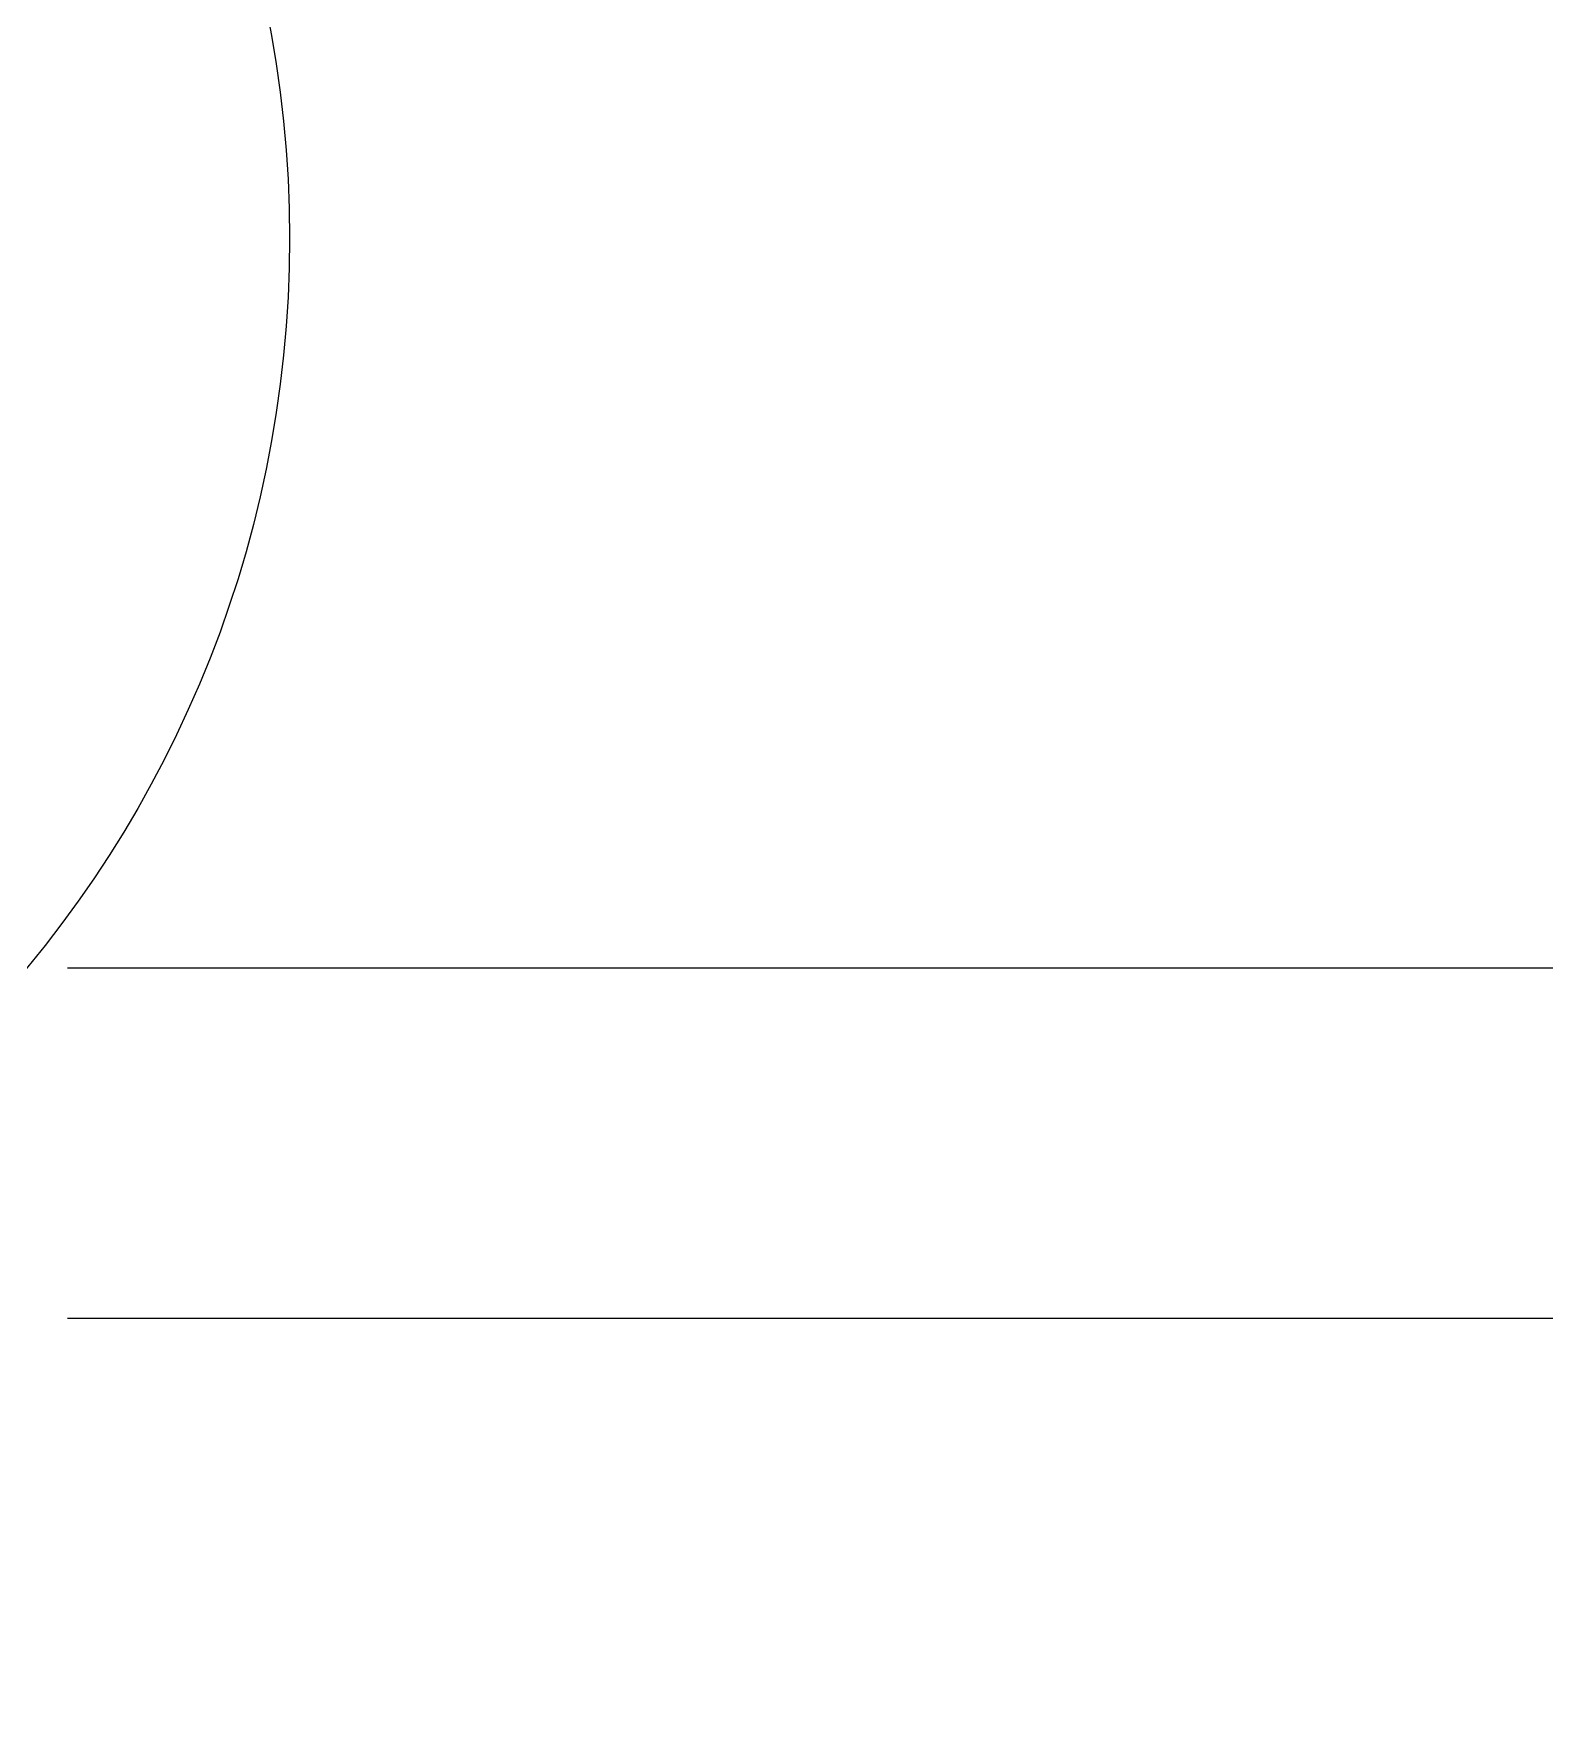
# Model space of a CAD drawing. Header units: millimetres. Extents: x 2594 to 11004, y 3085 to 9025.
# Drawn here: x 7888.7 to 8191.1, y 6842.2 to 7178.9 of the extents above; entities that cross this region are included whole.
import ezdxf

# ---------------------------------------------------------------- set-up
doc = ezdxf.new("R2010")
doc.units = ezdxf.units.MM
doc.header["$LTSCALE"] = 0.1
doc.styles.add('SEACAD_Arial', font='arial.ttf', dxfattribs={"width": 0.8})
doc.dimstyles.new('ISO-25', dxfattribs={"dimtxt": 1.6, "dimasz": 2, "dimexe": 0.5, "dimexo": 1.5, "dimtad": 1, "dimdec": 0, "dimtxsty": 'SEACAD_Arial', "dimcen": 2, "dimadec": 0, "dimazin": 0, "dimtfac": 1, "dimtdec": 0, "dimtmove": 0, "dimatfit": 3, "dimfxl": 1, "dimarcsym": 0})

# ---------------------------------------------------------------- blocks, each defined once
blk = doc.blocks.new('*D144')
at = {"color": 0, "lineweight": -2, "transparency": 16777216}
for p, q in [((7895.43, 7292.16), (8261.74, 7292.16)), ((8251.74, 7252.16), (8251.74, 7032.16)), ((7895.43, 6992.16), (8261.74, 6992.16))]:
    blk.add_line(p, q, dxfattribs=at)
at = {"color": 0, "transparency": 16777216}
for points in [[(8245.08, 7252.16), (8258.41, 7252.16), (8251.74, 7292.16)], [(8245.08, 7032.16), (8258.41, 7032.16), (8251.74, 6992.16)]]:
    blk.add_solid(points, dxfattribs=at)
at = {"layer": 'Defpoints', "color": 0, "transparency": 16777216}
for p in [(7865.43, 7292.16), (7865.43, 6992.16), (8251.74, 6992.16)]:
    blk.add_point(p, dxfattribs=at)
at = {"color": 0, "transparency": 16777216, "insert": (8222.89, 7142.16), "char_height": 32, "attachment_point": 5, "rotation": 90, "style": 'SEACAD_Arial'}
blk.add_mtext('300', dxfattribs=at)
blk = doc.blocks.new('*D145')
at = {"color": 0, "lineweight": -2, "transparency": 16777216}
for p, q in [((8251.74, 7032.16), (8251.74, 7072.16)), ((7895.43, 6992.16), (8261.74, 6992.16)), ((8251.74, 6992.16), (8251.74, 6922.15)), ((7895.43, 6922.15), (8261.74, 6922.15)), ((8251.74, 6882.15), (8251.74, 6842.15))]:
    blk.add_line(p, q, dxfattribs=at)
at = {"color": 0, "transparency": 16777216}
for points in [[(8245.08, 7032.16), (8258.41, 7032.16), (8251.74, 6992.16)], [(8245.08, 6882.15), (8258.41, 6882.15), (8251.74, 6922.15)]]:
    blk.add_solid(points, dxfattribs=at)
at = {"layer": 'Defpoints', "color": 0, "transparency": 16777216}
for p in [(7865.43, 6992.16), (7865.43, 6922.15), (8251.74, 6922.15)]:
    blk.add_point(p, dxfattribs=at)
at = {"color": 0, "transparency": 16777216, "insert": (8222.9, 6957.16), "char_height": 32, "attachment_point": 5, "rotation": 90, "style": 'SEACAD_Arial'}
blk.add_mtext('70', dxfattribs=at)

msp = doc.modelspace()

# ---------------------------------------------------------------- linework, layer by layer
msp.add_circle((7710.83, 7138.05), 229.01)

# ---------------------------------------------------------------- dimensions: what is measured, and where the dimension line sits
for base, p1, p2, override, picture, middle in [((8251.74, 6992.16), (7865.43, 7292.16), (7865.43, 6992.16), {"dimscale": 0}, '*D144', (8222.89, 7142.16)), ((8251.74, 6922.15), (7865.43, 6992.16), (7865.43, 6922.15), {"dimscale": 0, "dimtmove": 1}, '*D145', (8222.9, 6957.16))]:
    dim = msp.add_linear_dim(base=base, p1=p1, p2=p2, angle=90, dimstyle='ISO-25', override=override)
    dim.commit()
    dim.dimension.update_dxf_attribs({"geometry": picture, "text_midpoint": middle})

doc.saveas('drawing.dxf')
